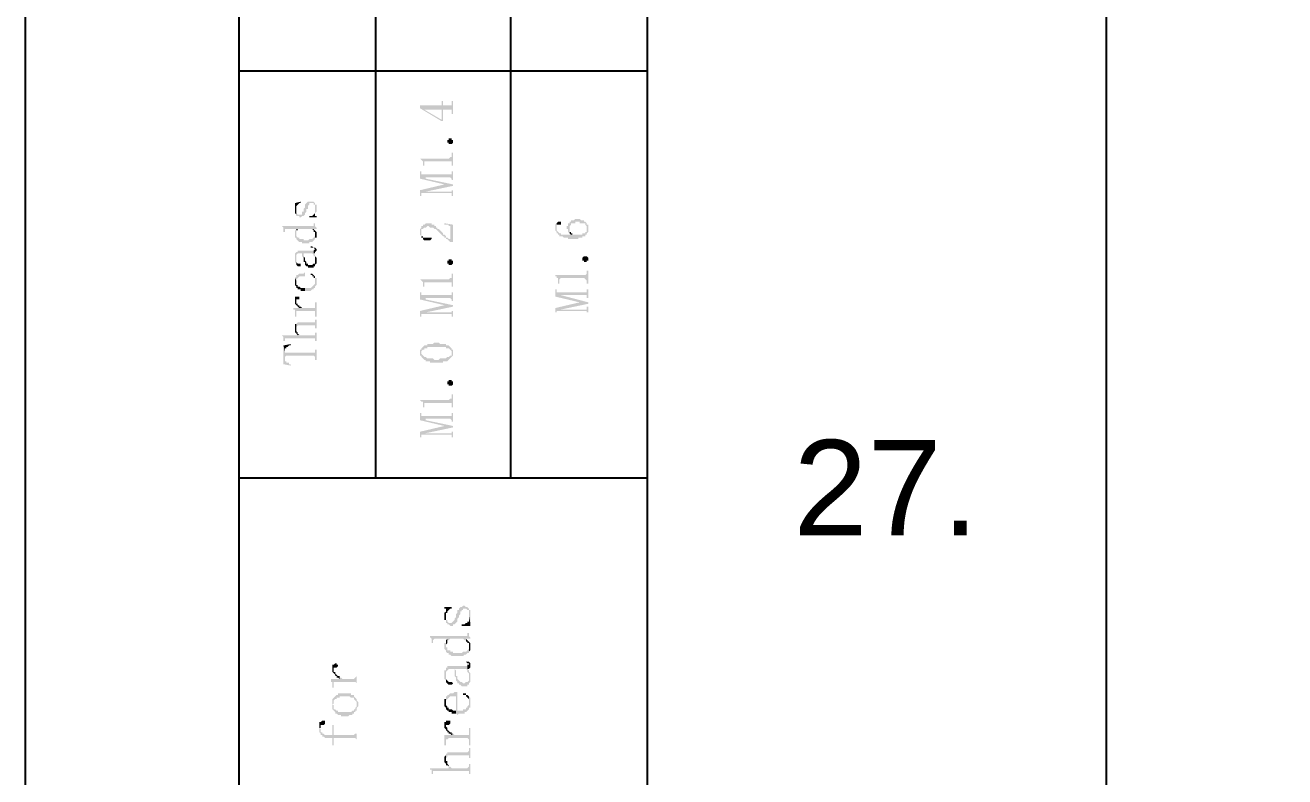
# Model space of a CAD drawing. Header units: millimetres. Extents: x 7018 to 13530, y 4187 to 5692.
# Drawn here: x 8411.44 to 8450.98, y 4663.11 to 4686.71 of the extents above; entities that cross this region are included whole.
import ezdxf

# ---------------------------------------------------------------- set-up
doc = ezdxf.new("R2010")
doc.units = ezdxf.units.MM
doc.styles.get("Standard").update_dxf_attribs({"font": 'arial.ttf'})

msp = doc.modelspace()

# ---------------------------------------------------------------- hatches: boundary and pattern name
at = {"transparency": 33554559}
for points in [[(8423.832, 4684.189), (8423.832, 4684.099), (8424.509, 4683.693), (8424.554, 4683.693), (8424.554, 4684.054), (8424.825, 4684.054), (8424.825, 4683.918), (8424.87, 4683.918), (8424.87, 4684.325), (8424.825, 4684.325), (8424.825, 4684.234), (8424.825, 4684.189), (8424.554, 4684.189), (8424.554, 4684.325), (8424.509, 4684.325), (8424.509, 4683.738), (8423.968, 4684.054), (8423.968, 4684.054)], [(8423.832, 4684.189), (8423.968, 4684.054), (8424.509, 4684.054), (8424.509, 4683.738), (8424.509, 4684.189)], [(8424.87, 4683.061), (8424.87, 4683.016), (8424.87, 4683.016), (8424.825, 4682.971), (8424.735, 4682.971), (8424.735, 4683.016), (8424.69, 4683.016), (8424.69, 4683.061), (8424.69, 4683.106), (8424.735, 4683.106), (8424.735, 4683.151), (8424.825, 4683.151), (8424.825, 4683.106), (8424.87, 4683.106), (8424.87, 4683.061)], [(8423.832, 4682.519), (8423.832, 4682.519), (8423.877, 4682.474), (8423.877, 4682.474), (8423.922, 4682.429), (8423.922, 4682.384), (8423.922, 4682.294), (8423.968, 4682.294), (8423.968, 4682.429), (8424.825, 4682.429), (8424.825, 4682.384), (8424.825, 4682.294), (8424.87, 4682.294), (8424.87, 4682.7), (8424.825, 4682.7), (8424.825, 4682.61), (8424.825, 4682.564), (8424.78, 4682.564), (8424.735, 4682.519)], [(8423.832, 4682.113), (8423.832, 4681.888), (8424.599, 4681.707), (8424.599, 4681.707), (8424.87, 4681.662), (8424.87, 4681.707), (8424.013, 4681.888), (8424.013, 4681.933), (8423.922, 4682.023), (8423.877, 4682.023), (8423.877, 4682.113)], [(8423.922, 4682.023), (8424.013, 4681.933), (8424.78, 4681.933), (8424.825, 4681.888), (8424.825, 4681.842), (8424.87, 4681.842), (8424.87, 4682.113), (8424.825, 4682.113), (8424.825, 4682.068), (8424.825, 4682.023), (8424.78, 4682.023)], [(8423.832, 4681.526), (8423.832, 4681.346), (8423.877, 4681.346), (8423.877, 4681.391), (8423.877, 4681.436), (8423.922, 4681.436), (8424.013, 4681.481), (8424.87, 4681.662), (8424.599, 4681.707)], [(8423.922, 4681.436), (8424.825, 4681.436), (8424.825, 4681.346), (8424.87, 4681.346), (8424.87, 4681.526), (8424.825, 4681.526), (8424.825, 4681.481), (8424.013, 4681.481)], [(8419.906, 4681.12), (8419.906, 4681.075), (8419.951, 4680.759), (8419.951, 4680.94), (8419.951, 4680.985), (8419.951, 4681.03), (8419.996, 4681.075), (8419.996, 4681.075), (8420.041, 4681.12), (8420.086, 4681.12), (8420.086, 4681.165)], [(8419.906, 4680.94), (8419.906, 4680.849), (8419.906, 4680.804), (8419.951, 4680.759), (8419.906, 4681.075), (8419.906, 4681.03)], [(8419.951, 4680.759), (8419.951, 4680.714), (8420.041, 4680.714), (8420.041, 4680.669), (8420.086, 4680.669), (8420.131, 4680.714), (8420.176, 4680.714), (8420.222, 4680.759), (8420.222, 4680.804), (8420.222, 4680.804), (8420.267, 4680.849), (8420.267, 4680.895), (8420.267, 4680.94), (8420.312, 4680.94), (8420.312, 4681.03), (8420.312, 4681.03), (8420.357, 4681.075), (8420.357, 4681.12), (8420.492, 4681.12), (8420.492, 4681.075), (8420.537, 4681.075), (8420.537, 4681.03), (8420.537, 4680.759), (8420.537, 4680.804), (8420.583, 4680.849), (8420.583, 4680.94), (8420.583, 4681.075), (8420.537, 4681.075), (8420.537, 4681.12), (8420.537, 4681.12), (8420.492, 4681.165), (8420.312, 4681.165), (8420.267, 4681.12), (8420.267, 4681.12), (8420.222, 4681.075), (8420.222, 4681.03), (8420.222, 4680.985), (8420.176, 4680.94), (8420.176, 4680.895), (8420.176, 4680.849), (8420.131, 4680.849), (8420.131, 4680.759), (8419.996, 4680.759), (8419.951, 4680.804), (8419.951, 4680.849), (8419.951, 4680.94)], [(8420.357, 4680.714), (8420.357, 4680.669), (8420.583, 4680.669), (8420.583, 4680.714), (8420.537, 4680.714), (8420.537, 4680.94), (8420.537, 4680.895), (8420.537, 4680.804), (8420.537, 4680.804), (8420.492, 4680.759), (8420.492, 4680.759), (8420.447, 4680.714), (8420.402, 4680.714)], [(8428.436, 4680.353), (8428.436, 4680.308), (8428.481, 4680.308), (8428.481, 4680.218), (8428.481, 4680.218), (8428.526, 4680.172), (8428.526, 4680.353), (8428.526, 4680.398), (8428.526, 4680.398), (8428.571, 4680.443), (8428.571, 4680.488), (8428.706, 4680.488), (8428.706, 4680.534), (8428.842, 4680.534), (8428.842, 4680.488), (8429.022, 4680.488), (8429.022, 4680.443), (8429.022, 4680.443), (8429.067, 4680.398), (8429.067, 4680.172), (8429.113, 4680.218), (8429.113, 4680.308), (8429.113, 4680.353), (8429.113, 4680.443), (8429.067, 4680.443), (8429.067, 4680.488), (8429.067, 4680.488), (8429.022, 4680.534), (8428.977, 4680.534), (8428.977, 4680.579), (8428.887, 4680.579), (8428.842, 4680.624), (8428.706, 4680.624), (8428.661, 4680.579), (8428.571, 4680.579), (8428.571, 4680.534), (8428.526, 4680.534), (8428.526, 4680.488), (8428.481, 4680.488), (8428.481, 4680.443), (8428.481, 4680.398), (8428.436, 4680.398)], [(8419.499, 4680.398), (8419.499, 4680.398), (8419.545, 4680.353), (8419.545, 4680.308), (8419.545, 4680.218), (8419.59, 4680.218), (8419.59, 4680.308), (8419.996, 4680.308), (8419.996, 4680.263), (8419.996, 4680.308), (8420.583, 4680.308), (8420.583, 4680.353), (8420.583, 4680.353), (8420.537, 4680.398), (8420.537, 4680.443), (8420.537, 4680.488), (8420.492, 4680.488), (8420.492, 4680.443), (8420.492, 4680.398), (8420.447, 4680.398)], [(8419.906, 4680.127), (8419.906, 4680.082), (8419.906, 4680.037), (8419.951, 4680.037), (8419.951, 4679.992), (8419.951, 4679.992), (8419.996, 4679.947), (8419.996, 4679.947), (8420.041, 4679.902), (8420.131, 4679.902), (8420.131, 4679.857), (8420.357, 4679.857), (8420.357, 4679.902), (8420.447, 4679.902), (8420.492, 4679.947), (8420.492, 4679.947), (8420.537, 4679.992), (8420.537, 4680.127), (8420.537, 4680.082), (8420.537, 4680.082), (8420.492, 4680.037), (8420.492, 4680.037), (8420.447, 4679.992), (8420.357, 4679.992), (8420.312, 4679.947), (8420.176, 4679.947), (8420.176, 4679.992), (8420.041, 4679.992), (8420.041, 4680.037), (8419.996, 4680.037), (8419.951, 4680.082), (8419.951, 4680.263), (8419.906, 4680.263), (8419.906, 4680.218), (8419.906, 4680.172)], [(8419.951, 4680.263), (8419.951, 4680.172), (8419.951, 4680.263), (8419.996, 4680.263), (8419.996, 4680.308), (8419.951, 4680.308)], [(8420.447, 4680.308), (8420.492, 4680.263), (8420.492, 4680.218), (8420.537, 4680.218), (8420.537, 4679.992), (8420.537, 4680.037), (8420.583, 4680.037), (8420.583, 4680.082), (8420.583, 4680.127), (8420.583, 4680.172), (8420.583, 4680.218), (8420.537, 4680.263), (8420.537, 4680.263), (8420.492, 4680.308)], [(8423.832, 4680.218), (8423.832, 4680.172), (8423.832, 4680.127), (8423.877, 4680.082), (8423.877, 4680.218), (8423.877, 4680.308), (8423.922, 4680.308), (8423.968, 4680.353), (8424.013, 4680.353), (8424.058, 4680.398), (8424.103, 4680.398), (8424.148, 4680.353), (8424.238, 4680.353), (8424.283, 4680.308), (8424.329, 4680.308), (8424.374, 4680.263), (8424.374, 4680.263), (8424.419, 4680.218), (8424.419, 4680.218), (8424.464, 4680.172), (8424.464, 4680.172), (8424.509, 4680.127), (8424.509, 4680.127), (8424.554, 4680.082), (8424.599, 4680.082), (8424.599, 4680.037), (8424.645, 4680.037), (8424.645, 4679.992), (8424.69, 4679.992), (8424.735, 4679.947), (8424.735, 4679.947), (8424.78, 4679.902), (8424.78, 4679.992), (8424.735, 4679.992), (8424.69, 4680.037), (8424.645, 4680.037), (8424.645, 4680.082), (8424.645, 4680.082), (8424.599, 4680.127), (8424.554, 4680.127), (8424.554, 4680.172), (8424.554, 4680.172), (8424.509, 4680.218), (8424.509, 4680.218), (8424.464, 4680.263), (8424.464, 4680.263), (8424.419, 4680.308), (8424.374, 4680.308), (8424.374, 4680.353), (8424.329, 4680.353), (8424.329, 4680.398), (8424.283, 4680.398), (8424.283, 4680.443), (8424.193, 4680.443), (8424.193, 4680.488), (8424.013, 4680.488), (8423.968, 4680.443), (8423.922, 4680.443), (8423.922, 4680.398), (8423.877, 4680.398), (8423.877, 4680.353), (8423.877, 4680.353), (8423.832, 4680.308), (8423.832, 4680.263), (8423.832, 4680.263)], [(8424.599, 4680.488), (8424.599, 4680.443), (8424.735, 4680.443), (8424.735, 4680.398), (8424.78, 4680.398), (8424.78, 4679.902), (8424.87, 4679.902), (8424.87, 4680.443)], [(8428.075, 4680.353), (8428.075, 4680.308), (8428.075, 4680.263), (8428.12, 4680.218), (8428.12, 4680.172), (8428.165, 4680.172), (8428.165, 4680.127), (8428.21, 4680.127), (8428.21, 4680.082), (8428.3, 4680.082), (8428.345, 4680.037), (8428.481, 4680.037), (8428.481, 4679.992), (8428.797, 4679.992), (8428.797, 4680.037), (8428.932, 4680.037), (8428.932, 4680.082), (8429.022, 4680.082), (8429.022, 4680.127), (8429.067, 4680.127), (8429.067, 4680.172), (8429.067, 4680.308), (8429.067, 4680.218), (8429.022, 4680.218), (8429.022, 4680.172), (8428.932, 4680.172), (8428.932, 4680.127), (8428.255, 4680.127), (8428.255, 4680.172), (8428.21, 4680.172), (8428.165, 4680.218), (8428.165, 4680.218), (8428.12, 4680.263), (8428.12, 4680.308), (8428.12, 4680.488), (8428.075, 4680.443), (8428.075, 4680.398)], [(8428.12, 4680.488), (8428.12, 4680.353), (8428.12, 4680.443), (8428.255, 4680.443), (8428.255, 4680.534), (8428.165, 4680.534)], [(8428.526, 4680.172), (8428.526, 4680.172), (8428.571, 4680.127), (8428.616, 4680.127), (8428.616, 4680.172), (8428.571, 4680.172), (8428.571, 4680.218), (8428.526, 4680.218), (8428.526, 4680.263), (8428.526, 4680.353)], [(8423.877, 4680.082), (8423.877, 4680.037), (8423.922, 4680.037), (8423.922, 4679.992), (8423.922, 4679.992), (8423.968, 4679.947), (8424.148, 4679.947), (8424.193, 4679.992), (8424.193, 4680.037), (8423.922, 4680.037), (8423.922, 4680.082), (8423.877, 4680.082), (8423.877, 4680.172), (8423.877, 4680.172)], [(8419.906, 4679.405), (8419.906, 4679.36), (8419.906, 4679.27), (8419.906, 4679.27), (8419.951, 4679.225), (8419.951, 4679.405), (8419.951, 4679.496), (8419.951, 4679.496), (8419.996, 4679.541), (8420.131, 4679.541), (8420.131, 4679.45), (8420.176, 4679.405), (8420.176, 4679.36), (8420.176, 4679.541), (8420.447, 4679.541), (8420.492, 4679.496), (8420.492, 4679.45), (8420.537, 4679.45), (8420.537, 4679.36), (8420.537, 4679.315), (8420.537, 4679.496), (8420.537, 4679.496), (8420.492, 4679.541), (8420.492, 4679.631), (8419.996, 4679.631), (8419.996, 4679.586), (8419.951, 4679.586), (8419.906, 4679.541)], [(8420.176, 4679.36), (8420.176, 4679.27), (8420.222, 4679.27), (8420.222, 4679.225), (8420.222, 4679.18), (8420.222, 4679.18), (8420.267, 4679.134), (8420.312, 4679.134), (8420.312, 4679.089), (8420.492, 4679.089), (8420.492, 4679.134), (8420.537, 4679.134), (8420.537, 4679.18), (8420.537, 4679.18), (8420.583, 4679.225), (8420.583, 4679.315), (8420.583, 4679.36), (8420.583, 4679.405), (8420.537, 4679.45), (8420.537, 4679.27), (8420.537, 4679.225), (8420.492, 4679.225), (8420.447, 4679.18), (8420.312, 4679.18), (8420.312, 4679.225), (8420.267, 4679.225), (8420.267, 4679.27), (8420.267, 4679.27), (8420.222, 4679.315), (8420.222, 4679.36), (8420.222, 4679.405), (8420.176, 4679.45), (8420.176, 4679.541)], [(8420.402, 4679.766), (8420.402, 4679.721), (8420.492, 4679.721), (8420.537, 4679.676), (8420.537, 4679.541), (8420.537, 4679.586), (8420.537, 4679.586), (8420.583, 4679.631), (8420.583, 4679.676), (8420.537, 4679.721), (8420.492, 4679.721), (8420.447, 4679.766)], [(8420.492, 4679.631), (8420.492, 4679.541), (8420.537, 4679.541), (8420.537, 4679.676), (8420.537, 4679.676)], [(8429.113, 4679.36), (8429.113, 4679.315), (8429.067, 4679.315), (8429.067, 4679.27), (8428.977, 4679.27), (8428.977, 4679.315), (8428.932, 4679.315), (8428.932, 4679.36), (8428.932, 4679.405), (8428.932, 4679.405), (8428.977, 4679.45), (8429.067, 4679.45), (8429.113, 4679.405), (8429.113, 4679.36)], [(8419.951, 4679.225), (8419.951, 4679.18), (8419.951, 4679.18), (8419.996, 4679.134), (8420.086, 4679.134), (8420.086, 4679.18), (8420.086, 4679.225), (8419.996, 4679.225), (8419.951, 4679.27), (8419.951, 4679.405)], [(8424.87, 4679.27), (8424.87, 4679.225), (8424.87, 4679.225), (8424.825, 4679.18), (8424.735, 4679.18), (8424.735, 4679.225), (8424.69, 4679.225), (8424.69, 4679.27), (8424.69, 4679.315), (8424.735, 4679.315), (8424.735, 4679.36), (8424.825, 4679.36), (8424.825, 4679.315), (8424.87, 4679.315), (8424.87, 4679.27)], [(8419.906, 4678.773), (8419.951, 4678.683), (8419.951, 4678.728), (8419.951, 4678.728), (8419.996, 4678.773), (8419.996, 4678.773), (8420.041, 4678.819), (8420.222, 4678.819), (8420.222, 4678.367), (8420.402, 4678.367), (8420.447, 4678.412), (8420.492, 4678.412), (8420.492, 4678.457), (8420.537, 4678.457), (8420.537, 4678.503), (8420.537, 4678.503), (8420.583, 4678.548), (8420.583, 4678.593), (8420.583, 4678.683), (8420.583, 4678.728), (8420.583, 4678.773), (8420.537, 4678.773), (8420.537, 4678.819), (8420.537, 4678.683), (8420.537, 4678.593), (8420.537, 4678.593), (8420.492, 4678.548), (8420.492, 4678.548), (8420.447, 4678.503), (8420.447, 4678.503), (8420.402, 4678.457), (8420.222, 4678.457), (8420.222, 4678.954), (8420.222, 4678.954), (8420.176, 4678.909), (8420.041, 4678.909), (8419.996, 4678.864), (8419.951, 4678.864), (8419.951, 4678.819), (8419.951, 4678.819)], [(8419.906, 4678.638), (8419.906, 4678.548), (8419.906, 4678.548), (8419.951, 4678.503), (8419.951, 4678.457), (8419.996, 4678.457), (8419.996, 4678.412), (8420.086, 4678.412), (8420.086, 4678.367), (8420.222, 4678.367), (8420.222, 4678.457), (8420.086, 4678.457), (8420.041, 4678.503), (8419.996, 4678.503), (8419.996, 4678.548), (8419.951, 4678.548), (8419.951, 4678.593), (8419.951, 4678.683), (8419.906, 4678.773), (8419.906, 4678.728), (8419.906, 4678.683)], [(8420.402, 4678.864), (8420.447, 4678.864), (8420.447, 4678.819), (8420.492, 4678.819), (8420.492, 4678.773), (8420.537, 4678.773), (8420.537, 4678.728), (8420.537, 4678.683), (8420.537, 4678.819), (8420.537, 4678.819), (8420.492, 4678.864), (8420.492, 4678.864), (8420.447, 4678.909), (8420.402, 4678.909)], [(8423.832, 4678.728), (8423.832, 4678.728), (8423.877, 4678.683), (8423.877, 4678.683), (8423.922, 4678.638), (8423.922, 4678.593), (8423.922, 4678.503), (8423.968, 4678.503), (8423.968, 4678.638), (8424.825, 4678.638), (8424.825, 4678.593), (8424.825, 4678.503), (8424.87, 4678.503), (8424.87, 4678.909), (8424.825, 4678.909), (8424.825, 4678.819), (8424.825, 4678.773), (8424.78, 4678.773), (8424.735, 4678.728)], [(8428.075, 4678.864), (8428.075, 4678.819), (8428.12, 4678.819), (8428.12, 4678.773), (8428.165, 4678.773), (8428.165, 4678.728), (8428.165, 4678.593), (8428.21, 4678.593), (8428.21, 4678.728), (8428.21, 4678.728), (8428.255, 4678.773), (8428.977, 4678.773), (8429.022, 4678.728), (8429.022, 4678.728), (8429.067, 4678.683), (8429.067, 4678.593), (8429.113, 4678.593), (8429.113, 4678.999), (8429.067, 4678.999), (8429.067, 4678.909), (8429.067, 4678.909), (8429.022, 4678.864), (8428.977, 4678.864)], [(8423.832, 4678.322), (8423.832, 4678.096), (8424.599, 4677.916), (8424.599, 4677.916), (8424.87, 4677.871), (8424.87, 4677.916), (8424.013, 4678.096), (8424.013, 4678.142), (8423.922, 4678.232), (8423.877, 4678.232), (8423.877, 4678.322)], [(8423.922, 4678.232), (8424.013, 4678.142), (8424.78, 4678.142), (8424.825, 4678.096), (8424.825, 4678.051), (8424.87, 4678.051), (8424.87, 4678.322), (8424.825, 4678.322), (8424.825, 4678.277), (8424.825, 4678.232), (8424.78, 4678.232)], [(8428.075, 4678.412), (8428.075, 4678.187), (8428.842, 4678.006), (8428.842, 4678.006), (8429.113, 4677.961), (8429.113, 4678.006), (8428.255, 4678.232), (8428.255, 4678.232), (8428.165, 4678.322), (8428.12, 4678.322), (8428.12, 4678.367), (8428.12, 4678.412)], [(8428.165, 4678.322), (8428.255, 4678.232), (8429.067, 4678.232), (8429.067, 4678.187), (8429.067, 4678.142), (8429.113, 4678.142), (8429.113, 4678.412), (8429.067, 4678.412), (8429.067, 4678.367), (8429.067, 4678.322), (8429.022, 4678.322)], [(8419.86, 4677.826), (8419.86, 4677.78), (8419.906, 4677.78), (8419.906, 4677.69), (8419.906, 4677.645), (8419.906, 4677.555), (8419.951, 4677.555), (8419.951, 4677.69), (8419.951, 4677.735), (8420.537, 4677.735), (8420.537, 4677.69), (8420.537, 4677.555), (8420.583, 4677.555), (8420.583, 4678.006), (8420.537, 4678.006), (8420.537, 4677.871), (8420.537, 4677.826), (8420.086, 4677.826)], [(8419.906, 4678.096), (8419.906, 4678.006), (8419.906, 4677.961), (8419.951, 4677.916), (8419.951, 4678.051), (8419.951, 4678.096), (8420.041, 4678.096), (8420.041, 4678.142), (8420.041, 4678.187), (8419.906, 4678.187), (8419.906, 4678.142)], [(8419.951, 4677.916), (8419.951, 4677.916), (8419.996, 4677.871), (8419.996, 4677.871), (8420.041, 4677.826), (8420.131, 4677.826), (8420.086, 4677.871), (8420.041, 4677.871), (8420.041, 4677.916), (8419.996, 4677.916), (8419.996, 4677.961), (8419.951, 4677.961), (8419.951, 4678.006), (8419.951, 4678.051)], [(8423.832, 4677.735), (8423.832, 4677.555), (8423.877, 4677.555), (8423.877, 4677.6), (8423.877, 4677.645), (8423.922, 4677.645), (8424.013, 4677.69), (8424.87, 4677.871), (8424.599, 4677.916)], [(8428.075, 4677.826), (8428.075, 4677.69), (8428.12, 4677.69), (8428.12, 4677.735), (8428.165, 4677.735), (8428.255, 4677.78), (8429.113, 4677.961), (8428.842, 4678.006)], [(8428.165, 4677.735), (8429.067, 4677.735), (8429.067, 4677.69), (8429.113, 4677.69), (8429.113, 4677.871), (8429.067, 4677.871), (8429.067, 4677.826), (8429.067, 4677.78), (8428.255, 4677.78)], [(8419.951, 4677.329), (8419.951, 4677.194), (8419.951, 4677.239), (8419.996, 4677.284), (8420.537, 4677.284), (8420.537, 4677.194), (8420.583, 4677.194), (8420.583, 4677.465), (8420.537, 4677.465), (8420.537, 4677.419), (8420.537, 4677.374), (8419.996, 4677.374)], [(8423.922, 4677.645), (8424.825, 4677.645), (8424.825, 4677.555), (8424.87, 4677.555), (8424.87, 4677.735), (8424.825, 4677.735), (8424.825, 4677.69), (8424.013, 4677.69)], [(8419.906, 4677.194), (8419.906, 4677.149), (8419.906, 4677.058), (8419.951, 4677.058), (8419.951, 4677.013), (8419.951, 4677.013), (8419.996, 4676.968), (8419.996, 4676.968), (8420.041, 4677.013), (8419.996, 4677.013), (8419.996, 4677.058), (8419.996, 4677.058), (8419.951, 4677.103), (8419.951, 4677.329), (8419.906, 4677.329), (8419.906, 4677.239), (8419.906, 4677.239)], [(8419.499, 4676.968), (8419.499, 4676.968), (8419.545, 4676.923), (8419.545, 4676.878), (8419.545, 4676.788), (8419.59, 4676.788), (8419.59, 4676.833), (8419.59, 4676.878), (8420.537, 4676.878), (8420.537, 4676.788), (8420.583, 4676.788), (8420.583, 4677.058), (8420.537, 4677.058), (8420.537, 4677.013), (8420.537, 4676.968), (8420.041, 4676.968), (8420.041, 4677.013), (8419.996, 4676.968)], [(8419.545, 4676.652), (8419.59, 4676.472), (8419.59, 4676.562), (8419.635, 4676.562), (8419.635, 4676.607), (8419.68, 4676.607), (8419.725, 4676.652), (8419.77, 4676.652), (8419.77, 4676.697)], [(8423.832, 4676.427), (8423.832, 4676.336), (8423.877, 4676.336), (8423.877, 4676.291), (8423.877, 4676.427), (8423.877, 4676.472), (8423.877, 4676.472), (8423.922, 4676.517), (8423.968, 4676.517), (8423.968, 4676.562), (8424.058, 4676.562), (8424.058, 4676.607), (8424.645, 4676.607), (8424.645, 4676.562), (8424.735, 4676.562), (8424.78, 4676.517), (8424.78, 4676.517), (8424.825, 4676.472), (8424.825, 4676.427), (8424.825, 4676.562), (8424.825, 4676.562), (8424.78, 4676.607), (8424.78, 4676.607), (8424.735, 4676.652), (8424.645, 4676.652), (8424.645, 4676.697), (8424.464, 4676.697), (8424.419, 4676.742), (8424.283, 4676.742), (8424.238, 4676.697), (8424.058, 4676.697), (8424.058, 4676.652), (8423.968, 4676.652), (8423.922, 4676.607), (8423.922, 4676.607), (8423.877, 4676.562), (8423.877, 4676.517), (8423.832, 4676.517)], [(8419.545, 4676.652), (8419.545, 4676.065), (8419.77, 4676.02), (8419.77, 4676.065), (8419.725, 4676.065), (8419.725, 4676.111), (8419.635, 4676.111), (8419.635, 4676.156), (8419.59, 4676.156), (8419.59, 4676.246), (8419.59, 4676.472)], [(8419.59, 4676.472), (8419.59, 4676.246), (8419.59, 4676.291), (8419.59, 4676.291), (8419.635, 4676.336), (8420.492, 4676.336), (8420.537, 4676.291), (8420.537, 4676.201), (8420.583, 4676.201), (8420.583, 4676.517), (8420.537, 4676.517), (8420.537, 4676.472), (8420.537, 4676.427), (8419.59, 4676.427)], [(8423.877, 4676.291), (8423.922, 4676.246), (8423.922, 4676.246), (8423.968, 4676.201), (8424.013, 4676.201), (8424.013, 4676.156), (8424.148, 4676.156), (8424.148, 4676.111), (8424.554, 4676.111), (8424.554, 4676.156), (8424.69, 4676.156), (8424.735, 4676.201), (8424.735, 4676.201), (8424.78, 4676.246), (8424.78, 4676.246), (8424.825, 4676.291), (8424.825, 4676.291), (8424.87, 4676.336), (8424.87, 4676.381), (8424.87, 4676.427), (8424.87, 4676.472), (8424.87, 4676.517), (8424.825, 4676.517), (8424.825, 4676.562), (8424.825, 4676.381), (8424.825, 4676.336), (8424.78, 4676.336), (8424.735, 4676.291), (8424.69, 4676.291), (8424.645, 4676.246), (8424.464, 4676.246), (8424.419, 4676.201), (8424.283, 4676.201), (8424.238, 4676.246), (8424.058, 4676.246), (8424.013, 4676.291), (8423.968, 4676.291), (8423.922, 4676.336), (8423.922, 4676.336), (8423.877, 4676.381), (8423.877, 4676.427)], [(8424.87, 4675.479), (8424.87, 4675.434), (8424.87, 4675.434), (8424.825, 4675.388), (8424.735, 4675.388), (8424.735, 4675.434), (8424.69, 4675.434), (8424.69, 4675.479), (8424.69, 4675.524), (8424.735, 4675.524), (8424.735, 4675.569), (8424.825, 4675.569), (8424.825, 4675.524), (8424.87, 4675.524), (8424.87, 4675.479)], [(8423.832, 4674.937), (8423.832, 4674.937), (8423.877, 4674.892), (8423.922, 4674.892), (8423.922, 4674.847), (8423.922, 4674.802), (8423.922, 4674.711), (8423.968, 4674.711), (8423.968, 4674.847), (8424.825, 4674.847), (8424.825, 4674.802), (8424.825, 4674.711), (8424.87, 4674.711), (8424.87, 4675.118), (8424.825, 4675.118), (8424.825, 4675.027), (8424.825, 4674.982), (8424.78, 4674.982), (8424.735, 4674.937)], [(8423.832, 4674.531), (8423.832, 4674.305), (8424.599, 4674.125), (8424.599, 4674.125), (8424.87, 4674.08), (8424.87, 4674.125), (8424.013, 4674.305), (8424.013, 4674.35), (8423.922, 4674.441), (8423.877, 4674.441), (8423.877, 4674.531)], [(8423.922, 4674.441), (8424.013, 4674.35), (8424.78, 4674.35), (8424.825, 4674.305), (8424.825, 4674.26), (8424.87, 4674.26), (8424.87, 4674.531), (8424.825, 4674.531), (8424.825, 4674.486), (8424.825, 4674.441), (8424.78, 4674.441)], [(8423.832, 4673.944), (8423.832, 4673.764), (8423.877, 4673.764), (8423.877, 4673.809), (8423.877, 4673.854), (8423.922, 4673.854), (8424.013, 4673.899), (8424.87, 4674.08), (8424.599, 4674.125)], [(8423.922, 4673.854), (8424.825, 4673.854), (8424.825, 4673.764), (8424.87, 4673.764), (8424.87, 4673.944), (8424.825, 4673.944), (8424.825, 4673.899), (8424.013, 4673.899)], [(8424.599, 4668.438), (8424.599, 4668.393), (8424.645, 4668.393), (8424.645, 4667.987), (8424.645, 4668.167), (8424.645, 4668.258), (8424.69, 4668.258), (8424.69, 4668.303), (8424.735, 4668.348), (8424.735, 4668.348), (8424.78, 4668.393), (8424.825, 4668.393), (8424.825, 4668.438)], [(8424.645, 4667.987), (8424.645, 4667.942), (8424.69, 4667.942), (8424.69, 4667.897), (8424.735, 4667.897), (8424.78, 4667.851), (8424.87, 4667.851), (8424.87, 4667.897), (8424.915, 4667.897), (8424.96, 4667.942), (8424.96, 4667.942), (8425.006, 4667.987), (8425.006, 4668.077), (8425.051, 4668.122), (8425.051, 4668.167), (8425.096, 4668.212), (8425.096, 4668.303), (8425.141, 4668.303), (8425.141, 4668.348), (8425.186, 4668.348), (8425.186, 4668.393), (8425.276, 4668.393), (8425.321, 4668.348), (8425.367, 4668.348), (8425.367, 4668.303), (8425.367, 4668.167), (8425.412, 4667.942), (8425.412, 4667.987), (8425.412, 4668.077), (8425.412, 4668.258), (8425.412, 4668.348), (8425.367, 4668.348), (8425.367, 4668.393), (8425.367, 4668.393), (8425.321, 4668.438), (8425.276, 4668.438), (8425.231, 4668.483), (8425.186, 4668.483), (8425.141, 4668.438), (8425.096, 4668.438), (8425.051, 4668.393), (8425.051, 4668.348), (8425.006, 4668.348), (8425.006, 4668.258), (8424.96, 4668.212), (8424.96, 4668.122), (8424.915, 4668.077), (8424.915, 4668.032), (8424.87, 4667.987), (8424.87, 4667.987), (8424.825, 4667.942), (8424.735, 4667.942), (8424.69, 4667.987), (8424.69, 4668.032), (8424.645, 4668.032), (8424.645, 4668.167)], [(8424.599, 4668.167), (8424.599, 4668.032), (8424.645, 4668.032), (8424.645, 4667.987), (8424.645, 4668.348), (8424.645, 4668.303), (8424.599, 4668.258)], [(8425.141, 4667.897), (8425.141, 4667.851), (8425.412, 4667.851), (8425.412, 4667.897), (8425.412, 4667.942), (8425.412, 4667.942), (8425.367, 4668.167), (8425.367, 4668.077), (8425.367, 4667.987), (8425.321, 4667.987), (8425.321, 4667.942), (8425.276, 4667.942), (8425.231, 4667.897), (8425.186, 4667.897)], [(8424.148, 4667.535), (8424.148, 4667.49), (8424.193, 4667.445), (8424.193, 4667.31), (8424.238, 4667.31), (8424.238, 4667.4), (8424.238, 4667.4), (8424.283, 4667.445), (8424.69, 4667.445), (8424.69, 4667.4), (8424.735, 4667.4), (8424.78, 4667.445), (8425.186, 4667.445), (8425.231, 4667.4), (8425.276, 4667.4), (8425.276, 4667.445), (8425.412, 4667.445), (8425.412, 4667.49), (8425.367, 4667.535), (8425.367, 4667.626), (8425.321, 4667.626), (8425.321, 4667.581), (8425.321, 4667.535), (8425.276, 4667.535)], [(8424.599, 4667.22), (8424.599, 4667.129), (8424.645, 4667.084), (8424.645, 4667.039), (8424.69, 4666.994), (8424.735, 4666.994), (8424.735, 4666.949), (8424.78, 4666.949), (8424.825, 4666.904), (8425.186, 4666.904), (8425.231, 4666.949), (8425.276, 4666.949), (8425.321, 4666.994), (8425.367, 4666.994), (8425.367, 4667.22), (8425.367, 4667.129), (8425.321, 4667.084), (8425.321, 4667.084), (8425.276, 4667.039), (8425.186, 4667.039), (8425.141, 4666.994), (8424.87, 4666.994), (8424.87, 4667.039), (8424.78, 4667.039), (8424.78, 4667.084), (8424.69, 4667.084), (8424.69, 4667.174), (8424.645, 4667.174), (8424.645, 4667.355), (8424.645, 4667.31), (8424.599, 4667.31), (8424.599, 4667.265)], [(8424.645, 4667.355), (8424.645, 4667.22), (8424.645, 4667.265), (8424.69, 4667.31), (8424.69, 4667.355), (8424.69, 4667.445), (8424.69, 4667.445), (8424.645, 4667.4)], [(8425.276, 4667.4), (8425.276, 4667.355), (8425.321, 4667.355), (8425.321, 4667.31), (8425.367, 4667.31), (8425.367, 4667.039), (8425.412, 4667.084), (8425.412, 4667.22), (8425.412, 4667.265), (8425.412, 4667.31), (8425.367, 4667.355), (8425.367, 4667.355), (8425.321, 4667.4), (8425.321, 4667.4), (8425.276, 4667.445)], [(8421.034, 4666.182), (8421.034, 4666.091), (8421.079, 4666.091), (8421.079, 4666.001), (8421.079, 4665.911), (8421.124, 4665.911), (8421.124, 4666.046), (8421.124, 4666.091), (8421.801, 4666.091), (8421.846, 4666.046), (8421.846, 4665.911), (8421.846, 4666.407), (8421.846, 4666.272), (8421.846, 4666.272), (8421.801, 4666.227), (8421.801, 4666.227), (8421.756, 4666.182), (8421.395, 4666.182), (8421.35, 4666.227), (8421.305, 4666.227), (8421.305, 4666.182)], [(8421.079, 4666.497), (8421.079, 4666.407), (8421.079, 4666.407), (8421.124, 4666.362), (8421.124, 4666.497), (8421.124, 4666.543), (8421.214, 4666.543), (8421.26, 4666.588), (8421.26, 4666.633), (8421.214, 4666.633), (8421.214, 4666.678), (8421.169, 4666.678), (8421.124, 4666.633), (8421.079, 4666.633), (8421.079, 4666.543)], [(8421.124, 4666.362), (8421.124, 4666.362), (8421.169, 4666.317), (8421.169, 4666.272), (8421.214, 4666.272), (8421.214, 4666.227), (8421.26, 4666.227), (8421.305, 4666.182), (8421.305, 4666.272), (8421.26, 4666.272), (8421.214, 4666.317), (8421.214, 4666.317), (8421.169, 4666.362), (8421.169, 4666.407), (8421.124, 4666.407), (8421.124, 4666.497)], [(8424.599, 4666.317), (8424.599, 4666.272), (8424.599, 4666.182), (8424.645, 4666.136), (8424.645, 4666.091), (8424.645, 4666.317), (8424.645, 4666.407), (8424.69, 4666.452), (8424.69, 4666.452), (8424.735, 4666.497), (8424.915, 4666.497), (8424.915, 4666.272), (8424.915, 4666.497), (8425.276, 4666.497), (8425.321, 4666.452), (8425.321, 4666.407), (8425.321, 4666.407), (8425.367, 4666.362), (8425.367, 4666.317), (8425.367, 4666.227), (8425.367, 4666.407), (8425.367, 4666.452), (8425.321, 4666.497), (8425.321, 4666.588), (8424.69, 4666.588), (8424.69, 4666.543), (8424.645, 4666.543), (8424.645, 4666.452), (8424.599, 4666.452), (8424.599, 4666.362)], [(8424.915, 4666.272), (8424.96, 4666.227), (8424.96, 4666.136), (8424.96, 4666.136), (8425.006, 4666.091), (8425.006, 4666.046), (8425.051, 4666.046), (8425.051, 4666.001), (8425.096, 4666.001), (8425.141, 4665.956), (8425.321, 4665.956), (8425.321, 4666.001), (8425.367, 4666.001), (8425.367, 4666.046), (8425.412, 4666.091), (8425.412, 4666.227), (8425.412, 4666.317), (8425.412, 4666.362), (8425.412, 4666.362), (8425.367, 4666.407), (8425.367, 4666.136), (8425.367, 4666.136), (8425.321, 4666.091), (8425.276, 4666.091), (8425.231, 4666.046), (8425.186, 4666.046), (8425.141, 4666.091), (8425.096, 4666.091), (8425.051, 4666.136), (8425.051, 4666.136), (8425.006, 4666.182), (8425.006, 4666.272), (8424.96, 4666.272), (8424.96, 4666.452), (8424.915, 4666.497)], [(8425.231, 4666.723), (8425.276, 4666.723), (8425.321, 4666.678), (8425.367, 4666.678), (8425.367, 4666.497), (8425.412, 4666.543), (8425.412, 4666.633), (8425.412, 4666.678), (8425.367, 4666.723), (8425.276, 4666.723)], [(8425.321, 4666.588), (8425.321, 4666.497), (8425.367, 4666.497), (8425.367, 4666.633), (8425.321, 4666.633)], [(8424.645, 4666.091), (8424.645, 4666.091), (8424.69, 4666.046), (8424.69, 4666.046), (8424.735, 4666.001), (8424.825, 4666.001), (8424.87, 4666.046), (8424.825, 4666.091), (8424.735, 4666.091), (8424.69, 4666.136), (8424.69, 4666.136), (8424.645, 4666.182), (8424.645, 4666.317)], [(8421.079, 4665.55), (8421.079, 4665.369), (8421.079, 4665.369), (8421.124, 4665.414), (8421.124, 4665.459), (8421.124, 4665.505), (8421.169, 4665.55), (8421.214, 4665.55), (8421.214, 4665.595), (8421.305, 4665.595), (8421.305, 4665.64), (8421.621, 4665.64), (8421.666, 4665.595), (8421.756, 4665.595), (8421.756, 4665.55), (8421.756, 4665.55), (8421.801, 4665.505), (8421.801, 4665.505), (8421.846, 4665.459), (8421.846, 4665.189), (8421.846, 4665.279), (8421.891, 4665.324), (8421.891, 4665.414), (8421.891, 4665.459), (8421.846, 4665.505), (8421.846, 4665.55), (8421.846, 4665.55), (8421.801, 4665.595), (8421.801, 4665.595), (8421.756, 4665.64), (8421.756, 4665.685), (8421.666, 4665.685), (8421.666, 4665.73), (8421.26, 4665.73), (8421.26, 4665.685), (8421.214, 4665.685), (8421.169, 4665.64), (8421.169, 4665.64), (8421.124, 4665.595), (8421.124, 4665.595)], [(8424.645, 4665.55), (8424.645, 4665.459), (8424.645, 4665.505), (8424.645, 4665.505), (8424.69, 4665.55), (8424.69, 4665.55), (8424.735, 4665.595), (8424.735, 4665.595), (8424.78, 4665.64), (8424.96, 4665.64), (8424.96, 4665.098), (8425.006, 4665.053), (8425.006, 4665.053), (8425.051, 4665.098), (8425.231, 4665.098), (8425.231, 4665.143), (8425.276, 4665.143), (8425.321, 4665.189), (8425.321, 4665.189), (8425.367, 4665.234), (8425.367, 4665.279), (8425.412, 4665.279), (8425.412, 4665.459), (8425.412, 4665.55), (8425.412, 4665.595), (8425.367, 4665.64), (8425.367, 4665.459), (8425.367, 4665.369), (8425.367, 4665.369), (8425.321, 4665.324), (8425.321, 4665.279), (8425.276, 4665.279), (8425.276, 4665.234), (8425.186, 4665.234), (8425.186, 4665.189), (8425.006, 4665.189), (8425.006, 4665.775), (8424.915, 4665.775), (8424.87, 4665.73), (8424.78, 4665.73), (8424.735, 4665.685), (8424.69, 4665.685), (8424.69, 4665.64), (8424.645, 4665.64), (8424.645, 4665.595)], [(8425.186, 4665.73), (8425.186, 4665.685), (8425.276, 4665.685), (8425.276, 4665.64), (8425.321, 4665.595), (8425.321, 4665.595), (8425.367, 4665.55), (8425.367, 4665.459), (8425.367, 4665.64), (8425.367, 4665.64), (8425.321, 4665.685), (8425.276, 4665.685), (8425.276, 4665.73)], [(8421.079, 4665.369), (8421.079, 4665.234), (8421.079, 4665.234), (8421.124, 4665.189), (8421.124, 4665.189), (8421.169, 4665.143), (8421.169, 4665.098), (8421.214, 4665.098), (8421.26, 4665.053), (8421.35, 4665.053), (8421.35, 4665.008), (8421.576, 4665.008), (8421.621, 4665.053), (8421.711, 4665.053), (8421.711, 4665.098), (8421.756, 4665.098), (8421.756, 4665.143), (8421.801, 4665.143), (8421.801, 4665.189), (8421.846, 4665.189), (8421.846, 4665.369), (8421.846, 4665.324), (8421.801, 4665.279), (8421.801, 4665.234), (8421.756, 4665.234), (8421.756, 4665.189), (8421.711, 4665.189), (8421.666, 4665.143), (8421.26, 4665.143), (8421.26, 4665.189), (8421.214, 4665.189), (8421.169, 4665.234), (8421.124, 4665.234), (8421.124, 4665.369), (8421.079, 4665.369), (8421.079, 4665.55), (8421.079, 4665.505), (8421.079, 4665.414)], [(8424.599, 4665.414), (8424.599, 4665.324), (8424.645, 4665.279), (8424.645, 4665.234), (8424.69, 4665.189), (8424.735, 4665.189), (8424.735, 4665.143), (8424.825, 4665.143), (8424.825, 4665.098), (8424.96, 4665.098), (8424.96, 4665.189), (8424.87, 4665.189), (8424.825, 4665.234), (8424.735, 4665.234), (8424.735, 4665.279), (8424.69, 4665.279), (8424.69, 4665.324), (8424.69, 4665.324), (8424.645, 4665.369), (8424.645, 4665.55), (8424.599, 4665.55), (8424.599, 4665.459)], [(8420.673, 4664.828), (8420.673, 4664.647), (8420.718, 4664.647), (8420.718, 4664.737), (8420.808, 4664.737), (8420.853, 4664.782), (8420.853, 4664.873), (8420.763, 4664.873), (8420.718, 4664.828)], [(8420.673, 4664.647), (8420.673, 4664.512), (8420.673, 4664.512), (8420.718, 4664.466), (8420.718, 4664.421), (8420.763, 4664.421), (8420.763, 4664.376), (8420.808, 4664.376), (8420.853, 4664.331), (8421.079, 4664.331), (8421.079, 4664.105), (8421.124, 4664.105), (8421.124, 4664.331), (8421.801, 4664.331), (8421.846, 4664.286), (8421.846, 4664.151), (8421.846, 4664.692), (8421.846, 4664.466), (8421.801, 4664.466), (8421.756, 4664.421), (8421.124, 4664.421), (8421.124, 4664.737), (8421.079, 4664.737), (8421.079, 4664.421), (8420.853, 4664.421), (8420.808, 4664.466), (8420.763, 4664.466), (8420.763, 4664.512), (8420.718, 4664.512), (8420.718, 4664.602), (8420.673, 4664.647), (8420.673, 4664.828), (8420.673, 4664.737), (8420.673, 4664.692)], [(8424.599, 4664.737), (8424.599, 4664.647), (8424.599, 4664.647), (8424.645, 4664.602), (8424.645, 4664.557), (8424.645, 4664.737), (8424.735, 4664.737), (8424.78, 4664.782), (8424.78, 4664.828), (8424.78, 4664.873), (8424.645, 4664.873), (8424.645, 4664.828), (8424.599, 4664.828), (8424.599, 4664.782)], [(8424.599, 4664.421), (8424.599, 4664.376), (8424.599, 4664.286), (8424.599, 4664.105), (8424.645, 4664.105), (8424.645, 4664.286), (8424.69, 4664.286), (8424.735, 4664.331), (8425.321, 4664.331), (8425.367, 4664.286), (8425.367, 4664.105), (8425.412, 4664.105), (8425.412, 4664.647), (8425.367, 4664.647), (8425.367, 4664.466), (8425.367, 4664.421), (8424.915, 4664.421), (8424.87, 4664.466), (8424.825, 4664.421)], [(8424.645, 4664.557), (8424.69, 4664.557), (8424.69, 4664.512), (8424.735, 4664.512), (8424.735, 4664.466), (8424.78, 4664.466), (8424.825, 4664.421), (8424.825, 4664.421), (8424.87, 4664.466), (8424.825, 4664.466), (8424.825, 4664.512), (8424.78, 4664.512), (8424.735, 4664.557), (8424.735, 4664.557), (8424.69, 4664.602), (8424.69, 4664.647), (8424.645, 4664.692), (8424.645, 4664.692)], [(8424.645, 4663.835), (8424.645, 4663.654), (8424.645, 4663.699), (8424.69, 4663.744), (8424.69, 4663.79), (8425.367, 4663.79), (8425.367, 4663.699), (8425.412, 4663.699), (8425.412, 4664.015), (8425.367, 4664.015), (8425.367, 4663.925), (8425.367, 4663.925), (8425.321, 4663.88), (8424.69, 4663.88), (8424.69, 4663.835)], [(8424.599, 4663.654), (8424.599, 4663.564), (8424.645, 4663.519), (8424.645, 4663.474), (8424.69, 4663.474), (8424.735, 4663.428), (8424.735, 4663.383), (8424.735, 4663.474), (8424.69, 4663.519), (8424.69, 4663.609), (8424.645, 4663.609), (8424.645, 4663.835), (8424.645, 4663.79), (8424.599, 4663.744), (8424.599, 4663.699)], [(8424.148, 4663.383), (8424.148, 4663.338), (8424.193, 4663.338), (8424.193, 4663.293), (8424.193, 4663.203), (8424.238, 4663.203), (8424.238, 4663.248), (8424.238, 4663.293), (8425.367, 4663.293), (8425.367, 4663.203), (8425.412, 4663.203), (8425.412, 4663.519), (8425.367, 4663.519), (8425.367, 4663.428), (8425.367, 4663.428), (8425.321, 4663.383), (8424.825, 4663.383), (8424.78, 4663.428), (8424.735, 4663.428), (8424.735, 4663.383)]]:
    msp.add_hatch(color=256, dxfattribs=at).paths.add_polyline_path(points)

# ---------------------------------------------------------------- linework, layer by layer
for p, q in [((8418.145, 4815.918), (8418.145, 4529.177)), ((8445.37, 4815.918), (8445.37, 4559.957))]:
    msp.add_line(p, q)
msp.add_lwpolyline([(8831.439, 4524.918), (8831.439, 4821.918), (8411.439, 4821.918), (8411.439, 4524.918)], close=True)
for points in [[(8430.963, 4815.918), (8430.963, 4529.177)], [(8422.433, 4710.185), (8422.433, 4672.5)], [(8426.675, 4710.185), (8426.675, 4672.5)], [(8418.145, 4685.272), (8430.963, 4685.272)], [(8418.145, 4672.5), (8430.963, 4672.5)]]:
    msp.add_lwpolyline(points)

# ---------------------------------------------------------------- texts
at = {"insert": (8438.464, 4672.187), "char_height": 2.9997, "width": 34.34827, "attachment_point": 5}
msp.add_mtext('27.', dxfattribs=at)

doc.saveas('drawing.dxf')
